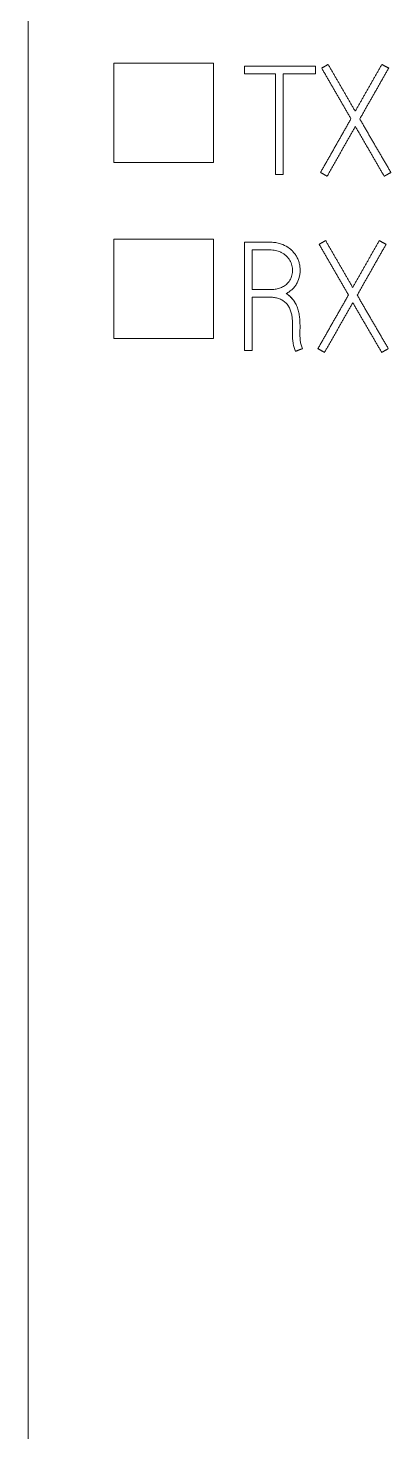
# Model space of a CAD drawing. Header units: millimetres. Extents: x 6750 to 121550, y -28210 to 66060.
# Drawn here: x 16093.57 to 16097.17, y 16140.63 to 16154.56 of the extents above; entities that cross this region are included whole.
import ezdxf

# ---------------------------------------------------------------- set-up
doc = ezdxf.new("R2010")
doc.units = ezdxf.units.MM
doc.layers.add('1', color=7, linetype='Continuous')

# ---------------------------------------------------------------- blocks, each defined once
blk = doc.blocks.new('1')
at = {"layer": '1', "color": 7, "linetype": 'Continuous', "lineweight": 13}
blk.add_line((40264.824, 18110.099), (40264.824, 18077.346), dxfattribs=at)
blk = doc.blocks.new('2')
at = {"layer": '1', "color": 7, "linetype": 'Continuous', "lineweight": 13}
for p, q in [((40322.163, 18134.582), (40322.163, 18076.348)), ((40323.113, 18097.665), (40323.113, 18096.565)), ((40324.213, 18097.665), (40323.113, 18097.665)), ((40324.213, 18096.565), (40324.213, 18097.665)), ((40324.558, 18097.545), (40324.558, 18097.63)), ((40324.558, 18097.63), (40324.558, 18097.63)), ((40325.342, 18097.63), (40324.558, 18097.63)), ((40324.558, 18097.63), (40325.342, 18097.63)), ((40325.342, 18097.63), (40325.342, 18097.545)), ((40325.342, 18097.63), (40325.342, 18097.63)), ((40325.412, 18097.609), (40325.412, 18097.609)), ((40325.483, 18097.65), (40325.483, 18097.65)), ((40326.078, 18097.65), (40326.078, 18097.65)), ((40326.153, 18097.609), (40326.153, 18097.609)), ((40324.901, 18097.545), (40324.558, 18097.545)), ((40324.901, 18096.432), (40324.901, 18097.545)), ((40324.986, 18097.545), (40324.986, 18096.432)), ((40325.342, 18097.545), (40324.986, 18097.545)), ((40325.783, 18097.131), (40325.783, 18097.131)), ((40323.113, 18096.565), (40324.213, 18096.565)), ((40324.986, 18096.432), (40324.901, 18096.432)), ((40325.399, 18096.454), (40325.399, 18096.454)), ((40326.178, 18096.454), (40326.178, 18096.454)), ((40323.113, 18095.715), (40323.113, 18094.615)), ((40324.213, 18095.715), (40323.113, 18095.715)), ((40324.213, 18094.615), (40324.213, 18095.715)), ((40324.558, 18094.482), (40324.558, 18095.682)), ((40324.643, 18095.597), (40324.643, 18095.158)), ((40324.981, 18095.655), (40324.981, 18095.655)), ((40325.384, 18095.659), (40325.384, 18095.659)), ((40325.455, 18095.7), (40325.455, 18095.7)), ((40326.049, 18095.7), (40326.049, 18095.7)), ((40326.124, 18095.659), (40326.124, 18095.659)), ((40325.174, 18095.371), (40325.174, 18095.371)), ((40325.031, 18095.224), (40325.031, 18095.224)), ((40325.755, 18095.181), (40325.755, 18095.181)), ((40324.643, 18095.073), (40324.643, 18094.482)), ((40325.087, 18094.653), (40325.087, 18094.653)), ((40325.172, 18094.723), (40325.172, 18094.723)), ((40323.113, 18094.615), (40324.213, 18094.615)), ((40325.175, 18094.591), (40325.175, 18094.591)), ((40325.199, 18094.504), (40325.199, 18094.504)), ((40325.37, 18094.504), (40325.37, 18094.504)), ((40326.149, 18094.504), (40326.149, 18094.504)), ((40324.643, 18094.482), (40324.558, 18094.482))]:
    blk.add_line(p, q, dxfattribs=at)
for points, weights in [([(40325.483, 18097.65), (40325.448, 18097.629), (40325.412, 18097.609)], [0.500000031228, 0.499999968772, 0.500000031228]), ([(40325.412, 18097.609), (40325.448, 18097.629), (40325.483, 18097.65)], [0.499999975251, 0.500000024749, 0.499999975251]), ([(40325.736, 18097.048), (40325.574, 18097.328), (40325.412, 18097.609)], [0.500000017511, 0.499999982489, 0.500000017511]), ([(40325.483, 18097.65), (40325.633, 18097.391), (40325.783, 18097.131)], [0.500000015305, 0.499999984695, 0.500000015305]), ([(40325.783, 18097.131), (40325.633, 18097.391), (40325.483, 18097.65)], [0.500000014225, 0.499999985775, 0.500000014225]), ([(40326.078, 18097.65), (40325.93, 18097.391), (40325.783, 18097.131)], [0.500000015228, 0.499999984772, 0.500000015228]), ([(40325.783, 18097.131), (40325.93, 18097.391), (40326.078, 18097.65)], [0.500000016013, 0.499999983987, 0.500000016013]), ([(40326.153, 18097.609), (40325.993, 18097.327), (40325.833, 18097.046)], [0.500000017153, 0.499999982847, 0.500000017153]), ([(40326.153, 18097.609), (40326.115, 18097.629), (40326.078, 18097.65)], [0.499999840425, 0.500000159575, 0.499999840425]), ([(40326.078, 18097.65), (40326.115, 18097.629), (40326.153, 18097.609)], [0.499999983529, 0.500000016471, 0.499999983529]), ([(40325.399, 18096.454), (40325.567, 18096.751), (40325.736, 18097.048)], [0.500000019485, 0.499999980515, 0.500000019485]), ([(40325.736, 18097.048), (40325.567, 18096.751), (40325.399, 18096.454)], [0.500000019141, 0.499999980859, 0.500000019141]), ([(40326.178, 18096.454), (40326.005, 18096.75), (40325.833, 18097.046)], [0.500000019519, 0.499999980481, 0.500000019519]), ([(40325.833, 18097.046), (40326.005, 18096.75), (40326.178, 18096.454)], [0.50000001934, 0.49999998066, 0.50000001934]), ([(40325.785, 18096.963), (40325.628, 18096.687), (40325.472, 18096.412)], [0.500000017463, 0.499999982537, 0.500000017463]), ([(40326.104, 18096.412), (40325.944, 18096.687), (40325.785, 18096.963)], [0.500000017484, 0.499999982516, 0.500000017484]), ([(40325.472, 18096.412), (40325.435, 18096.433), (40325.399, 18096.454)], [0.499999806987, 0.500000193013, 0.499999806987]), ([(40326.178, 18096.454), (40326.141, 18096.433), (40326.104, 18096.412)], [0.499999692367, 0.500000307633, 0.499999692367]), ([(40325.455, 18095.7), (40325.419, 18095.679), (40325.384, 18095.659)], [0.500000229517, 0.499999770483, 0.500000229517]), ([(40325.384, 18095.659), (40325.419, 18095.679), (40325.455, 18095.7)], [0.500000103529, 0.499999896471, 0.500000103529]), ([(40325.708, 18095.098), (40325.546, 18095.378), (40325.384, 18095.659)], [0.500000016098, 0.499999983902, 0.500000016098]), ([(40325.755, 18095.181), (40325.605, 18095.441), (40325.455, 18095.7)], [0.500000015268, 0.499999984732, 0.500000015268]), ([(40325.455, 18095.7), (40325.605, 18095.441), (40325.755, 18095.181)], [0.500000015158, 0.499999984842, 0.500000015158]), ([(40325.755, 18095.181), (40325.902, 18095.441), (40326.049, 18095.7)], [0.500000015082, 0.499999984918, 0.500000015082]), ([(40326.049, 18095.7), (40325.902, 18095.441), (40325.755, 18095.181)], [0.500000015204, 0.499999984796, 0.500000015204]), ([(40326.124, 18095.659), (40325.964, 18095.377), (40325.805, 18095.096)], [0.500000017572, 0.499999982428, 0.500000017572]), ([(40326.049, 18095.7), (40326.087, 18095.679), (40326.124, 18095.659)], [0.499999995966, 0.500000004034, 0.499999995966]), ([(40326.124, 18095.659), (40326.087, 18095.679), (40326.049, 18095.7)], [0.500000185282, 0.499999814718, 0.500000185282]), ([(40325.708, 18095.098), (40325.539, 18094.801), (40325.37, 18094.504)], [0.500000019979, 0.499999980021, 0.500000019979]), ([(40325.37, 18094.504), (40325.539, 18094.801), (40325.708, 18095.098)], [0.50000001879, 0.49999998121, 0.50000001879]), ([(40325.756, 18095.013), (40325.6, 18094.737), (40325.443, 18094.462)], [0.500000016631, 0.499999983369, 0.500000016631]), ([(40326.076, 18094.462), (40325.916, 18094.737), (40325.756, 18095.013)], [0.500000017042, 0.499999982958, 0.500000017042]), ([(40326.149, 18094.504), (40325.977, 18094.8), (40325.805, 18095.096)], [0.500000019738, 0.499999980262, 0.500000019738]), ([(40325.805, 18095.096), (40325.977, 18094.8), (40326.149, 18094.504)], [0.50000002043, 0.49999997957, 0.50000002043]), ([(40325.089, 18094.668), (40325.088, 18094.661), (40325.087, 18094.653)], [0.500001128704, 0.499998871296, 0.500001128704]), ([(40325.087, 18094.653), (40325.088, 18094.661), (40325.089, 18094.668)], [0.500000605301, 0.499999394699, 0.500000605301]), ([(40325.199, 18094.504), (40325.16, 18094.489), (40325.121, 18094.474)], [0.500000369011, 0.499999630989, 0.500000369011]), ([(40325.443, 18094.462), (40325.407, 18094.483), (40325.37, 18094.504)], [0.500000069732, 0.499999930268, 0.500000069732]), ([(40326.149, 18094.504), (40326.113, 18094.483), (40326.076, 18094.462)], [0.500000228466, 0.499999771534, 0.500000228466])]:
    blk.add_rational_spline(points, weights, degree=2, dxfattribs=at)
for points, knots in [([(40324.981, 18095.655), (40324.964, 18095.662), (40324.947, 18095.668), (40324.913, 18095.676), (40324.896, 18095.679), (40324.869, 18095.681), (40324.86, 18095.682), (40324.843, 18095.682), (40324.834, 18095.682), (40324.807, 18095.682), (40324.718, 18095.682), (40324.629, 18095.682), (40324.558, 18095.682)], [0, 0, 0, 0, 0.125, 0.125, 0.25, 0.25, 0.3125, 0.3125, 0.375, 0.375, 0.5, 1, 1, 1, 1]), ([(40324.558, 18095.682), (40324.629, 18095.682), (40324.718, 18095.682), (40324.807, 18095.682), (40324.834, 18095.682), (40324.842, 18095.682), (40324.86, 18095.682), (40324.869, 18095.681), (40324.895, 18095.679), (40324.913, 18095.676), (40324.947, 18095.668), (40324.964, 18095.662), (40324.981, 18095.655)], [0, 0, 0, 0, 0.5, 0.625, 0.625, 0.6875, 0.6875, 0.75, 0.75, 0.875, 0.875, 1, 1, 1, 1]), ([(40325.073, 18095.453), (40325.066, 18095.472), (40325.055, 18095.49), (40325.036, 18095.514), (40325.029, 18095.522), (40325.014, 18095.536), (40325.006, 18095.542), (40324.989, 18095.554), (40324.981, 18095.559), (40324.963, 18095.569), (40324.953, 18095.574), (40324.934, 18095.581), (40324.925, 18095.585), (40324.905, 18095.59), (40324.895, 18095.592), (40324.875, 18095.595), (40324.865, 18095.596), (40324.849, 18095.597), (40324.839, 18095.597), (40324.829, 18095.597), (40324.804, 18095.597), (40324.744, 18095.597), (40324.683, 18095.597), (40324.643, 18095.597)], [0, 0, 0, 0, 0.125, 0.125, 0.1875, 0.1875, 0.25, 0.25, 0.3125, 0.3125, 0.375, 0.375, 0.4375, 0.4375, 0.5, 0.5, 0.5625, 0.5625, 0.59375, 0.625, 0.625, 0.75, 1, 1, 1, 1]), ([(40325.077, 18095.595), (40325.075, 18095.597), (40325.074, 18095.599), (40325.067, 18095.605), (40325.061, 18095.609), (40325.033, 18095.631), (40325.008, 18095.645), (40324.981, 18095.655)], [0, 0, 0, 0, 0.06068, 0.06068, 0.248544, 0.248544, 1, 1, 1, 1]), ([(40324.981, 18095.655), (40325.008, 18095.645), (40325.032, 18095.631), (40325.066, 18095.605), (40325.077, 18095.596), (40325.097, 18095.575), (40325.106, 18095.565), (40325.123, 18095.542), (40325.13, 18095.53), (40325.144, 18095.505), (40325.149, 18095.492), (40325.159, 18095.465), (40325.163, 18095.451), (40325.168, 18095.431), (40325.169, 18095.424), (40325.171, 18095.409), (40325.172, 18095.402), (40325.174, 18095.381), (40325.174, 18095.367), (40325.173, 18095.346), (40325.172, 18095.339), (40325.17, 18095.325), (40325.169, 18095.318), (40325.162, 18095.283), (40325.152, 18095.256), (40325.136, 18095.225), (40325.132, 18095.218), (40325.125, 18095.206), (40325.113, 18095.189), (40325.099, 18095.173), (40325.083, 18095.158), (40325.078, 18095.154), (40325.067, 18095.145), (40325.05, 18095.132), (40325.031, 18095.121), (40325.019, 18095.114)], [0, 0, 0, 0, 0.125, 0.125, 0.1875, 0.1875, 0.25, 0.25, 0.3125, 0.3125, 0.375, 0.375, 0.4375, 0.4375, 0.46875, 0.46875, 0.5, 0.5, 0.5625, 0.5625, 0.59375, 0.59375, 0.625, 0.625, 0.75, 0.75, 0.78125, 0.78125, 0.8125, 0.875, 0.875, 0.90625, 0.90625, 0.9375, 1, 1, 1, 1]), ([(40325.031, 18095.224), (40325.045, 18095.239), (40325.057, 18095.255), (40325.069, 18095.278), (40325.071, 18095.283), (40325.075, 18095.292), (40325.077, 18095.297), (40325.081, 18095.312), (40325.084, 18095.322), (40325.087, 18095.342), (40325.088, 18095.352), (40325.089, 18095.373), (40325.089, 18095.383), (40325.087, 18095.403), (40325.085, 18095.414), (40325.08, 18095.434), (40325.077, 18095.443), (40325.073, 18095.453)], [0, 0, 0, 0, 0.25, 0.25, 0.3125, 0.3125, 0.375, 0.375, 0.5, 0.5, 0.625, 0.625, 0.75, 0.75, 0.875, 0.875, 1, 1, 1, 1]), ([(40325.089, 18095.371), (40325.089, 18095.368), (40325.089, 18095.365), (40325.088, 18095.352), (40325.087, 18095.342), (40325.084, 18095.322), (40325.081, 18095.312), (40325.075, 18095.292), (40325.071, 18095.283), (40325.062, 18095.265), (40325.057, 18095.256), (40325.045, 18095.239), (40325.038, 18095.231), (40325.031, 18095.224)], [0, 0, 0, 0, 0.050873, 0.050873, 0.240699, 0.240699, 0.430524, 0.430524, 0.620349, 0.620349, 0.810175, 0.810175, 1, 1, 1, 1]), ([(40325.031, 18095.224), (40325.018, 18095.212), (40325.005, 18095.202), (40324.983, 18095.189), (40324.976, 18095.185), (40324.961, 18095.178), (40324.953, 18095.175), (40324.929, 18095.167), (40324.913, 18095.163), (40324.887, 18095.16), (40324.879, 18095.159), (40324.862, 18095.158), (40324.854, 18095.158), (40324.778, 18095.158), (40324.71, 18095.158), (40324.643, 18095.158)], [0, 0, 0, 0, 0.125, 0.125, 0.1875, 0.1875, 0.25, 0.25, 0.375, 0.375, 0.4375, 0.4375, 0.5, 0.5, 1, 1, 1, 1]), ([(40324.643, 18095.158), (40324.71, 18095.158), (40324.778, 18095.158), (40324.854, 18095.158), (40324.863, 18095.158), (40324.879, 18095.159), (40324.888, 18095.16), (40324.913, 18095.163), (40324.929, 18095.167), (40324.953, 18095.175), (40324.961, 18095.178), (40324.976, 18095.185), (40324.984, 18095.189), (40325.005, 18095.202), (40325.018, 18095.212), (40325.031, 18095.224)], [0, 0, 0, 0, 0.5, 0.5, 0.5625, 0.5625, 0.625, 0.625, 0.75, 0.75, 0.8125, 0.8125, 0.875, 0.875, 1, 1, 1, 1]), ([(40325.172, 18094.723), (40325.172, 18094.733), (40325.172, 18094.742), (40325.172, 18094.76), (40325.172, 18094.769), (40325.171, 18094.797), (40325.17, 18094.815), (40325.167, 18094.852), (40325.165, 18094.87), (40325.159, 18094.906), (40325.154, 18094.924), (40325.144, 18094.959), (40325.137, 18094.976), (40325.12, 18095.008), (40325.11, 18095.024), (40325.088, 18095.054), (40325.076, 18095.068), (40325.056, 18095.087), (40325.049, 18095.093), (40325.034, 18095.104), (40325.027, 18095.11), (40325.019, 18095.114)], [0, 0, 0, 0, 0.0625, 0.0625, 0.125, 0.125, 0.25, 0.25, 0.375, 0.375, 0.5, 0.5, 0.625, 0.625, 0.75, 0.75, 0.875, 0.875, 0.9375, 0.9375, 1, 1, 1, 1]), ([(40325.019, 18095.114), (40325.035, 18095.105), (40325.049, 18095.094), (40325.069, 18095.075), (40325.075, 18095.068), (40325.087, 18095.054), (40325.093, 18095.047), (40325.11, 18095.025), (40325.119, 18095.009), (40325.132, 18094.985), (40325.136, 18094.976), (40325.143, 18094.959), (40325.146, 18094.95), (40325.154, 18094.924), (40325.159, 18094.906), (40325.165, 18094.87), (40325.167, 18094.852), (40325.17, 18094.815), (40325.171, 18094.797), (40325.172, 18094.769), (40325.172, 18094.76), (40325.172, 18094.742), (40325.172, 18094.733), (40325.172, 18094.723)], [0, 0, 0, 0, 0.125, 0.125, 0.1875, 0.1875, 0.25, 0.25, 0.375, 0.375, 0.4375, 0.4375, 0.5, 0.5, 0.625, 0.625, 0.75, 0.75, 0.875, 0.875, 0.9375, 0.9375, 1, 1, 1, 1]), ([(40325.089, 18094.668), (40325.089, 18094.699), (40325.089, 18094.73), (40325.089, 18094.769), (40325.089, 18094.777), (40325.089, 18094.792), (40325.088, 18094.8), (40325.087, 18094.823), (40325.086, 18094.839), (40325.082, 18094.87), (40325.079, 18094.885), (40325.071, 18094.915), (40325.066, 18094.93), (40325.057, 18094.951), (40325.053, 18094.959), (40325.045, 18094.972), (40325.041, 18094.979), (40325.028, 18094.998), (40325.017, 18095.009), (40324.994, 18095.03), (40324.981, 18095.038), (40324.953, 18095.053), (40324.938, 18095.059), (40324.908, 18095.067), (40324.893, 18095.069), (40324.87, 18095.072), (40324.862, 18095.072), (40324.846, 18095.073), (40324.839, 18095.073), (40324.768, 18095.073), (40324.706, 18095.073), (40324.643, 18095.073)], [0, 0, 0, 0, 0.125, 0.125, 0.15625, 0.15625, 0.1875, 0.1875, 0.25, 0.25, 0.3125, 0.3125, 0.375, 0.375, 0.40625, 0.40625, 0.4375, 0.4375, 0.5, 0.5, 0.5625, 0.5625, 0.625, 0.625, 0.6875, 0.6875, 0.71875, 0.71875, 0.75, 0.75, 1, 1, 1, 1]), ([(40325.121, 18094.474), (40325.11, 18094.503), (40325.102, 18094.532), (40325.094, 18094.577), (40325.091, 18094.592), (40325.088, 18094.623), (40325.087, 18094.638), (40325.087, 18094.653)], [0, 0, 0, 0, 0.5, 0.5, 0.75, 0.75, 1, 1, 1, 1]), ([(40325.172, 18094.723), (40325.171, 18094.718), (40325.171, 18094.712), (40325.171, 18094.701), (40325.171, 18094.696), (40325.171, 18094.685), (40325.171, 18094.679), (40325.171, 18094.668), (40325.17, 18094.663), (40325.171, 18094.635), (40325.173, 18094.613), (40325.175, 18094.591)], [0, 0, 0, 0, 0.125, 0.125, 0.25, 0.25, 0.375, 0.375, 0.5, 0.5, 1, 1, 1, 1]), ([(40325.171, 18094.676), (40325.171, 18094.68), (40325.171, 18094.685), (40325.171, 18094.692), (40325.171, 18094.694), (40325.171, 18094.696)], [0, 0, 0, 0, 0.721734, 0.721734, 1, 1, 1, 1]), ([(40325.175, 18094.591), (40325.177, 18094.576), (40325.18, 18094.561), (40325.188, 18094.532), (40325.193, 18094.518), (40325.199, 18094.504)], [0, 0, 0, 0, 0.5, 0.5, 1, 1, 1, 1])]:
    blk.add_open_spline(points, degree=3, knots=knots, dxfattribs=at)

msp = doc.modelspace()

# ---------------------------------------------------------------- block references
at = {"xscale": 0.8966695132365401, "yscale": 0.8966695132365401, "zscale": 0.8966695132365401}
for name, p in [('2', (-20062.08, -73.414)), ('1', (-20010.666, -77.482))]:
    msp.add_blockref(name, p, dxfattribs=at)

doc.saveas('drawing.dxf')
